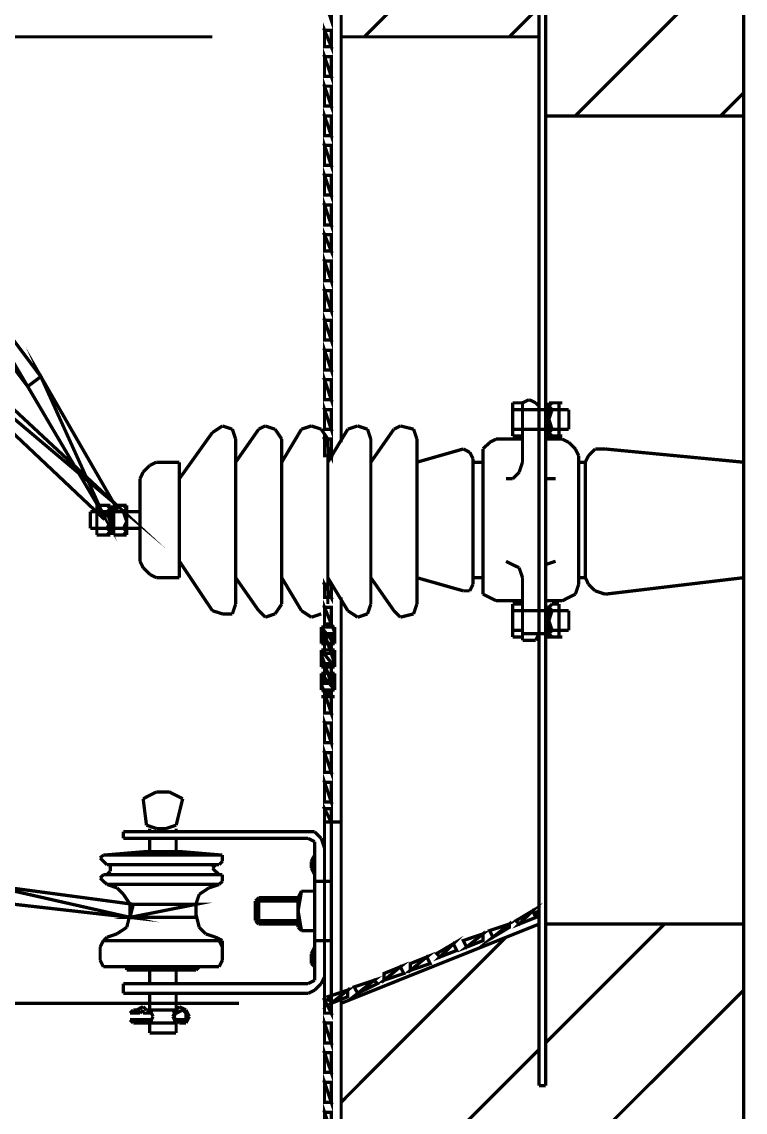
# Model space of a CAD drawing. Extents: x 0 to 210, y 0 to 297.
# Drawn here: x 60.11 to 69.41, y 255.68 to 269.69 of the extents above; entities that cross this region are included whole.
import ezdxf

# ---------------------------------------------------------------- set-up
doc = ezdxf.new("R2010")
doc.units = 0
doc.header["$MEASUREMENT"] = 0
for name, color, linetype in [('C00-00-00-BLACK', 7, 'Continuous'), ('C00-00-FF', 5, 'Continuous'), ('C00-7E-FF', 150, 'Continuous'), ('C00-FF-00', 3, 'Continuous'), ('CFF-00-00', 1, 'Continuous')]:
    doc.layers.add(name, color=color, linetype=linetype)

msp = doc.modelspace()

# ---------------------------------------------------------------- linework, layer by layer
at = {"layer": 'C00-00-00-BLACK', "const_width": 0.0423}
for points in [[(64.2112, 264.287), (64.2112, 273.783)], [(69.3843, 273.783), (69.3843, 160.605)], [(64.5086, 269.499), (66.5854, 271.577)], [(66.7551, 256.021), (66.7551, 270.56)], [(66.839, 256.021), (66.839, 270.56)], [(67.2222, 268.483), (69.3843, 270.645)], [(66.3734, 269.499), (66.7551, 269.883)], [(64.2112, 269.499), (66.7551, 269.499)], [(69.088, 268.483), (69.3843, 268.78)], [(66.839, 268.483), (69.3843, 268.483)], [(66.6267, 264.837), (66.5427, 264.796)], [(66.712, 264.796), (66.6267, 264.837)], [(66.4161, 264.796), (66.4161, 264.371)], [(66.4161, 264.796), (66.4161, 264.753)], [(66.5427, 264.796), (66.4161, 264.796)], [(66.4161, 264.796), (66.4587, 264.796)], [(66.4161, 264.753), (66.4161, 264.71)], [(66.4161, 264.71), (66.5427, 264.71)], [(66.4161, 264.71), (66.4161, 264.583)], [(66.5427, 264.796), (66.5427, 264.753)], [(66.5427, 264.796), (66.5427, 264.033)], [(66.5427, 264.71), (66.839, 264.71)], [(66.7551, 264.753), (66.712, 264.796)], [(66.839, 264.753), (66.8817, 264.753)], [(66.8817, 264.371), (66.8817, 264.796)], [(66.923, 264.796), (66.8817, 264.753)], [(66.923, 264.796), (66.8817, 264.796)], [(66.8817, 264.753), (66.923, 264.71)], [(66.923, 264.71), (66.8817, 264.583)], [(66.923, 264.796), (67.0112, 264.796)], [(66.923, 264.71), (67.0112, 264.71)], [(67.0112, 264.371), (67.0112, 264.796)], [(67.0112, 264.753), (67.0112, 264.796)], [(67.0112, 264.796), (67.0539, 264.796)], [(67.0112, 264.71), (67.0112, 264.753)], [(67.0112, 264.71), (67.1382, 264.71)], [(67.0112, 264.583), (67.0112, 264.71)], [(67.1382, 264.71), (67.1382, 264.457)], [(66.4161, 264.583), (66.4161, 264.457)], [(66.8817, 264.583), (66.923, 264.457)], [(67.0112, 264.457), (67.0112, 264.583)], [(62.556, 264.414), (62.1316, 263.821)], [(62.6854, 264.499), (62.556, 264.414)], [(62.8124, 264.457), (62.6854, 264.499)], [(62.8551, 264.33), (62.8124, 264.457)], [(63.1515, 264.457), (62.8551, 264.033)], [(63.2354, 264.499), (63.1515, 264.457)], [(63.3621, 264.457), (63.2354, 264.499)], [(63.4478, 264.33), (63.3621, 264.457)], [(63.7011, 264.457), (63.4478, 264.033)], [(63.8281, 264.499), (63.7011, 264.457)], [(63.9547, 264.457), (63.8281, 264.499)], [(64.0401, 264.33), (63.9547, 264.457)], [(64.2966, 264.457), (64.0401, 264.033)], [(64.4232, 264.499), (64.2966, 264.457)], [(64.5502, 264.457), (64.4232, 264.499)], [(64.5929, 264.33), (64.5502, 264.457)], [(64.8892, 264.457), (64.5929, 264.033)], [(64.9732, 264.499), (64.8892, 264.457)], [(65.1425, 264.457), (64.9732, 264.499)], [(65.1852, 264.33), (65.1425, 264.457)], [(66.4161, 264.457), (66.5427, 264.457)], [(66.4161, 264.457), (66.4161, 264.414)], [(66.4161, 264.414), (66.4161, 264.371)], [(66.5427, 264.457), (66.839, 264.457)], [(66.923, 264.457), (66.8817, 264.414)], [(66.8817, 264.414), (66.923, 264.371)], [(66.923, 264.457), (67.0112, 264.457)], [(67.0112, 264.457), (67.1382, 264.457)], [(67.0112, 264.414), (67.0112, 264.457)], [(67.0112, 264.371), (67.0112, 264.414)], [(62.8551, 264.33), (62.8551, 262.21)], [(63.4478, 264.33), (63.4478, 262.21)], [(64.0401, 264.33), (64.0401, 262.21)], [(64.5929, 264.33), (64.5929, 262.21)], [(65.1852, 264.33), (65.1852, 262.21)], [(66.1197, 264.287), (66.0344, 264.203)], [(66.2037, 264.33), (66.1197, 264.287)], [(66.2037, 264.33), (66.5427, 264.33)], [(66.5427, 264.371), (66.4161, 264.371)], [(66.4161, 264.371), (66.4587, 264.371)], [(66.839, 264.371), (66.8817, 264.371)], [(66.839, 264.33), (67.0539, 264.33)], [(66.923, 264.371), (66.8817, 264.371)], [(66.923, 264.371), (67.0112, 264.371)], [(67.0112, 264.371), (67.0539, 264.371)], [(67.1382, 264.287), (67.0539, 264.33)], [(67.2222, 264.203), (67.1382, 264.287)], [(65.7807, 264.203), (65.1852, 264.033)], [(65.8647, 264.16), (65.7807, 264.203)], [(65.9074, 264.075), (65.8647, 264.16)], [(66.0344, 264.203), (66.0344, 264.118)], [(66.0344, 264.118), (66.0344, 262.464)], [(67.2648, 264.118), (67.2222, 264.203)], [(67.2648, 264.118), (67.2648, 262.464)], [(67.3915, 264.118), (67.3502, 264.033)], [(67.4769, 264.203), (67.3915, 264.118)], [(67.6039, 264.203), (67.4769, 264.203)], [(69.3843, 264.033), (67.6039, 264.203)], [(61.7513, 263.991), (61.6659, 263.905)], [(61.8352, 264.033), (61.7513, 263.991)], [(62.1316, 264.033), (61.8352, 264.033)], [(62.1316, 262.549), (62.1316, 264.033)], [(65.9074, 264.075), (65.9074, 262.464)], [(66.0344, 264.033), (65.9074, 264.033)], [(66.5, 263.905), (66.5427, 264.033)], [(67.3502, 264.033), (67.2648, 264.033)], [(67.3502, 264.033), (67.3502, 262.549)], [(61.6659, 263.905), (61.6246, 263.821)], [(61.6246, 263.821), (61.6246, 262.76)], [(66.3303, 263.821), (66.4161, 263.821)], [(66.4161, 263.821), (66.5, 263.905)], [(66.839, 263.821), (66.9685, 263.821)], [(61.0704, 263.479), (61.2013, 263.479)], [(61.0704, 263.099), (61.0704, 263.479)], [(61.0704, 263.479), (61.0704, 263.438)], [(61.0704, 263.479), (61.1131, 263.479)], [(61.0704, 263.438), (61.0704, 263.396)], [(61.2856, 263.438), (61.1558, 263.353)], [(61.2856, 263.438), (61.1558, 263.353)], [(61.2429, 263.438), (61.2013, 263.479)], [(61.2013, 263.479), (61.2429, 263.479)], [(61.2013, 263.396), (61.2429, 263.438)], [(61.2429, 263.099), (61.2429, 263.479)], [(61.2856, 263.099), (61.2856, 263.479)], [(61.2856, 263.479), (61.2856, 263.438)], [(61.2856, 263.479), (61.3283, 263.479)], [(61.2856, 263.479), (61.4123, 263.479)], [(61.2856, 263.438), (61.2856, 263.396)], [(61.4549, 263.438), (61.4123, 263.479)], [(61.4123, 263.479), (61.4549, 263.479)], [(61.4123, 263.396), (61.4549, 263.438)], [(61.4549, 263.099), (61.4549, 263.479)], [(60.9865, 263.396), (60.9865, 263.183)], [(61.0704, 263.396), (60.9865, 263.396)], [(61.2013, 263.396), (61.0704, 263.396)], [(61.0704, 263.396), (61.0704, 263.269)], [(61.0704, 263.269), (61.0704, 263.183)], [(61.2429, 263.269), (61.2013, 263.396)], [(61.2013, 263.183), (61.2429, 263.269)], [(61.2856, 263.396), (61.2429, 263.396)], [(61.2856, 263.396), (61.2856, 263.269)], [(61.4123, 263.396), (61.2856, 263.396)], [(61.2856, 263.269), (61.2856, 263.183)], [(61.4549, 263.269), (61.4123, 263.396)], [(61.4123, 263.183), (61.4549, 263.269)], [(61.6246, 263.396), (61.4549, 263.396)], [(61.0704, 263.183), (60.9865, 263.183)], [(61.2013, 263.183), (61.0704, 263.183)], [(61.0704, 263.183), (61.0704, 263.142)], [(61.0704, 263.142), (61.0704, 263.099)], [(61.2429, 263.142), (61.2013, 263.183)], [(61.2013, 263.099), (61.2429, 263.142)], [(61.2856, 263.183), (61.2429, 263.183)], [(61.2856, 263.183), (61.2856, 263.142)], [(61.4123, 263.183), (61.2856, 263.183)], [(61.2856, 263.142), (61.2856, 263.099)], [(61.4549, 263.142), (61.4123, 263.183)], [(61.4123, 263.099), (61.4549, 263.142)], [(61.6246, 263.183), (61.4549, 263.183)], [(61.0704, 263.099), (61.2013, 263.099)], [(61.0704, 263.099), (61.1131, 263.099)], [(61.2013, 263.099), (61.2429, 263.099)], [(61.2856, 263.099), (61.3283, 263.099)], [(61.4123, 263.099), (61.2856, 263.099)], [(61.4549, 263.099), (61.4123, 263.099)], [(61.6246, 262.76), (61.6659, 262.676)], [(62.556, 262.125), (62.1316, 262.76)], [(66.4161, 262.717), (66.3303, 262.76)], [(66.5, 262.676), (66.4161, 262.717)], [(66.9685, 262.76), (66.839, 262.717)], [(61.6659, 262.676), (61.7513, 262.591)], [(61.7513, 262.591), (61.8352, 262.549)], [(66.5427, 262.549), (66.5, 262.676)], [(61.8352, 262.549), (62.1316, 262.549)], [(63.1515, 262.125), (62.8551, 262.549)], [(63.7011, 262.125), (63.4478, 262.549)], [(64.2966, 262.125), (64.0401, 262.549)], [(64.8892, 262.125), (64.5929, 262.549)], [(65.1852, 262.549), (65.7807, 262.38)], [(65.8647, 262.38), (65.9074, 262.464)], [(66.0344, 262.549), (65.9074, 262.549)], [(66.0344, 262.464), (66.0344, 262.337)], [(66.5427, 262.549), (66.5427, 261.787)], [(67.2222, 262.337), (67.2648, 262.464)], [(67.3502, 262.549), (67.2648, 262.549)], [(67.3502, 262.549), (67.3915, 262.464)], [(67.3915, 262.464), (67.4769, 262.38)], [(69.3843, 262.549), (67.6039, 262.337)], [(64.2112, 159.586), (64.2112, 262.295)], [(65.7807, 262.38), (65.8647, 262.38)], [(66.0344, 262.337), (66.1197, 262.295)], [(66.1197, 262.295), (66.2037, 262.252)], [(67.0539, 262.252), (67.1382, 262.295)], [(67.1382, 262.295), (67.2222, 262.337)], [(67.4769, 262.38), (67.6039, 262.337)], [(62.8124, 262.084), (62.8551, 262.21)], [(63.3621, 262.084), (63.4478, 262.21)], [(64.5502, 262.084), (64.5929, 262.21)], [(65.1425, 262.084), (65.1852, 262.21)], [(66.2037, 262.252), (66.5427, 262.252)], [(66.5427, 262.21), (66.4161, 262.21)], [(66.4161, 262.21), (66.4161, 262.168)], [(66.4161, 262.21), (66.4161, 262.168)], [(66.4161, 262.168), (66.4161, 262.125)], [(66.4161, 262.168), (66.4161, 261.787)], [(66.839, 262.252), (67.0539, 262.252)], [(66.839, 262.168), (66.8817, 262.168)], [(66.923, 262.21), (66.8817, 262.168)], [(66.923, 262.21), (66.8817, 262.168)], [(66.8817, 262.168), (66.923, 262.125)], [(66.8817, 261.787), (66.8817, 262.168)], [(67.0112, 262.21), (66.923, 262.21)], [(67.0112, 262.168), (67.0112, 262.21)], [(67.0112, 262.21), (67.0112, 262.168)], [(67.0112, 262.125), (67.0112, 262.168)], [(67.0112, 261.787), (67.0112, 262.168)], [(62.556, 262.125), (62.6854, 262.084)], [(62.6854, 262.084), (62.8124, 262.084)], [(63.1515, 262.125), (63.2354, 262.041)], [(63.2354, 262.041), (63.3621, 262.084)], [(63.7011, 262.125), (63.8281, 262.041)], [(63.8281, 262.041), (63.9547, 262.084)], [(64.2966, 262.125), (64.4232, 262.041)], [(64.4232, 262.041), (64.5502, 262.084)], [(64.8892, 262.125), (64.9732, 262.041)], [(64.9732, 262.041), (65.1425, 262.084)], [(66.4161, 262.125), (66.5427, 262.125)], [(66.4161, 262.125), (66.4161, 261.998)], [(66.4161, 261.998), (66.4161, 261.872)], [(66.5427, 262.125), (66.839, 262.125)], [(66.923, 262.125), (66.8817, 261.998)], [(66.8817, 261.998), (66.923, 261.872)], [(66.923, 262.125), (67.0112, 262.125)], [(67.0112, 262.125), (67.1382, 262.125)], [(67.0112, 261.998), (67.0112, 262.125)], [(67.0112, 261.872), (67.0112, 261.998)], [(67.1382, 262.125), (67.1382, 261.872)], [(66.4161, 261.872), (66.5427, 261.872)], [(66.4161, 261.872), (66.4161, 261.828)], [(66.923, 261.872), (66.8817, 261.828)], [(66.923, 261.872), (67.0112, 261.872)], [(67.0112, 261.872), (67.1382, 261.872)], [(67.0112, 261.828), (67.0112, 261.872)], [(66.4161, 261.828), (66.4161, 261.787)], [(66.5427, 261.787), (66.4161, 261.787)], [(66.4161, 261.787), (66.4587, 261.787)], [(66.839, 261.828), (66.5427, 261.828)], [(66.5427, 261.828), (66.5427, 261.745)], [(66.5427, 261.745), (66.6267, 261.745)], [(66.6267, 261.745), (66.712, 261.745)], [(66.712, 261.745), (66.7551, 261.828)], [(66.839, 261.787), (66.8817, 261.787)], [(66.8817, 261.828), (66.923, 261.787)], [(66.923, 261.787), (66.8817, 261.787)], [(67.0112, 261.787), (66.923, 261.787)], [(67.0112, 261.787), (67.0112, 261.828)], [(67.0112, 261.787), (67.0539, 261.787)], [(61.8352, 259.795), (61.6659, 259.709)], [(62.0049, 259.795), (61.8352, 259.795)], [(62.1743, 259.709), (62.0049, 259.795)], [(61.6659, 259.709), (61.7086, 259.369)], [(62.1743, 259.709), (62.0903, 259.369)], [(61.7086, 259.369), (61.8352, 259.326)], [(61.9622, 259.326), (62.0903, 259.369)], [(64.2112, 259.41), (63.9974, 259.41)], [(63.9974, 259.41), (63.9974, 257.123)], [(64.0842, 259.41), (64.0842, 257.123)], [(63.7854, 259.284), (61.4123, 259.284)], [(61.4123, 259.284), (61.4123, 259.199)], [(63.7854, 259.199), (61.4123, 259.199)], [(61.7513, 259.284), (61.7513, 259.326)], [(61.7513, 259.03), (61.7513, 259.199)], [(61.8352, 259.326), (61.9622, 259.326)], [(62.0903, 259.284), (62.0903, 259.326)], [(62.0903, 259.03), (62.0903, 259.199)], [(63.8708, 259.284), (63.7854, 259.284)], [(63.8708, 259.157), (63.7854, 259.199)], [(63.9547, 259.199), (63.8708, 259.284)], [(63.9974, 259.073), (63.9547, 259.199)], [(63.8708, 259.073), (63.8708, 259.157)], [(63.8708, 259.073), (63.8708, 257.419)], [(61.1558, 258.987), (61.1131, 258.945)], [(61.1131, 258.945), (61.1558, 258.903)], [(61.2013, 258.987), (61.1558, 258.987)], [(61.7086, 259.03), (61.2013, 258.987)], [(62.6428, 258.987), (61.2013, 258.987)], [(62.1316, 259.03), (61.7086, 259.03)], [(62.1316, 259.03), (62.6428, 258.987)], [(62.6854, 258.987), (62.6428, 258.987)], [(62.6854, 258.945), (62.6854, 258.987)], [(62.6854, 258.903), (62.6854, 258.945)], [(63.8708, 258.987), (63.8281, 258.903)], [(61.1558, 258.903), (61.2013, 258.86)], [(62.6428, 258.86), (61.2013, 258.86)], [(61.2429, 258.86), (61.2013, 258.86)], [(61.2013, 258.734), (61.2429, 258.776)], [(61.2429, 258.818), (61.2429, 258.86)], [(61.2429, 258.776), (61.2429, 258.818)], [(62.5972, 258.86), (62.556, 258.818)], [(62.556, 258.818), (62.5972, 258.776)], [(62.6428, 258.86), (62.5972, 258.86)], [(62.5972, 258.776), (62.6428, 258.734)], [(62.6428, 258.86), (62.6854, 258.903)], [(63.8281, 258.903), (63.8281, 258.818)], [(63.8281, 258.818), (63.8708, 258.734)], [(61.1558, 258.734), (61.1131, 258.691)], [(61.1131, 258.691), (61.1558, 258.648)], [(61.2013, 258.734), (61.1558, 258.734)], [(61.1558, 258.648), (61.2013, 258.607)], [(62.6428, 258.734), (61.2013, 258.734)], [(62.6854, 258.734), (62.6428, 258.734)], [(62.6428, 258.607), (62.6854, 258.648)], [(62.6854, 258.691), (62.6854, 258.734)], [(62.6854, 258.648), (62.6854, 258.691)], [(64.0842, 258.648), (63.8708, 258.648)], [(62.6428, 258.607), (61.2013, 258.607)], [(61.3283, 258.564), (61.2013, 258.607)], [(61.4123, 258.48), (61.3283, 258.564)], [(62.5133, 258.564), (62.3866, 258.48)], [(62.6428, 258.607), (62.5133, 258.564)], [(63.7011, 258.521), (63.6584, 258.268)], [(63.7011, 258.521), (63.6584, 258.437)], [(63.8708, 258.521), (63.7011, 258.521)], [(61.4976, 258.352), (61.4123, 258.48)], [(62.3866, 258.48), (62.3439, 258.352)], [(63.1515, 258.437), (63.1088, 258.395)], [(63.1088, 258.141), (63.1088, 258.395)], [(63.1515, 258.437), (63.6584, 258.437)], [(63.1515, 258.098), (63.1515, 258.437)], [(63.1515, 258.395), (63.6584, 258.395)], [(63.6584, 258.437), (63.6584, 258.056)], [(61.4549, 258.056), (61.4976, 258.225)], [(61.4976, 258.225), (61.4976, 258.352)], [(62.3439, 258.352), (62.3439, 258.225)], [(62.3439, 258.225), (62.3439, 258.311)], [(62.3439, 258.225), (62.3866, 258.056)], [(63.6584, 258.268), (63.7011, 258.014)], [(63.1515, 258.098), (63.1088, 258.141)], [(63.1515, 258.141), (63.6584, 258.141)], [(63.1515, 258.098), (63.6584, 258.098)], [(64.2112, 257.08), (66.7551, 258.098)], [(66.839, 256.571), (68.3659, 258.098)], [(66.839, 258.098), (69.3843, 258.098)], [(61.2013, 257.929), (61.3283, 257.972)], [(61.3283, 257.972), (61.4549, 258.056)], [(62.3866, 258.056), (62.4706, 257.972)], [(62.4706, 257.972), (62.5972, 257.929)], [(63.7011, 258.014), (63.6584, 258.056)], [(63.7011, 258.014), (63.8708, 258.014)], [(61.1558, 257.886), (61.1131, 257.802)], [(61.1558, 257.886), (61.1131, 257.802)], [(61.1131, 257.633), (61.1131, 257.802)], [(61.2013, 257.929), (61.1558, 257.886)], [(61.2429, 257.886), (61.1558, 257.886)], [(62.5972, 257.886), (61.2429, 257.886)], [(62.6854, 257.886), (62.5972, 257.929)], [(62.6428, 257.886), (62.5972, 257.886)], [(62.6854, 257.802), (62.6428, 257.886)], [(62.6854, 257.802), (62.6854, 257.886)], [(62.6854, 257.633), (62.6854, 257.802)], [(63.8708, 257.802), (63.8281, 257.718)], [(64.0842, 257.886), (63.8708, 257.886)], [(64.2112, 255.809), (66.3303, 257.929)], [(63.8281, 257.718), (63.8281, 257.59)], [(61.1131, 257.633), (61.1558, 257.549)], [(61.1558, 257.549), (61.2429, 257.549)], [(62.5972, 257.549), (61.2429, 257.549)], [(61.4549, 257.506), (61.4549, 257.549)], [(62.3439, 257.506), (62.3866, 257.549)], [(62.5972, 257.549), (62.6428, 257.549)], [(62.6428, 257.549), (62.6854, 257.633)], [(63.8281, 257.59), (63.8708, 257.549)], [(62.3439, 257.506), (61.4549, 257.506)], [(61.7513, 257.333), (61.7513, 257.506)], [(62.0903, 257.333), (62.0903, 257.506)], [(63.7854, 257.333), (63.8708, 257.376)], [(63.8708, 257.376), (63.8708, 257.419)], [(63.9547, 257.333), (63.9974, 257.419)], [(63.7854, 257.333), (61.4123, 257.333)], [(61.4123, 257.333), (61.4123, 257.207)], [(63.7854, 257.207), (63.8708, 257.249)], [(63.8708, 257.249), (63.9547, 257.333)], [(64.2112, 252.079), (69.3843, 257.249)], [(63.7854, 257.207), (61.4123, 257.207)], [(61.7513, 256.994), (61.7513, 257.207)], [(62.0903, 256.994), (62.0903, 257.207)], [(61.4976, 256.953), (61.5389, 256.994)], [(61.5819, 256.953), (61.4976, 256.953)], [(61.5819, 256.994), (61.5389, 256.994)], [(61.6659, 257.037), (61.5819, 256.994)], [(61.5819, 256.994), (61.6246, 256.994)], [(61.5819, 256.953), (61.6246, 256.953)], [(61.6659, 256.994), (61.6246, 256.953)], [(61.7086, 256.994), (61.6659, 257.037)], [(61.6659, 256.953), (61.6659, 256.994)], [(61.6659, 256.953), (61.7086, 256.953)], [(61.7513, 256.994), (61.7086, 256.994)], [(61.7086, 256.994), (61.7513, 256.994)], [(61.794, 256.953), (61.7086, 256.953)], [(61.794, 256.91), (61.7513, 256.994)], [(61.7513, 256.994), (62.0903, 256.994)], [(62.0903, 256.994), (62.0476, 256.91)], [(62.0903, 256.994), (62.0476, 256.953)], [(62.0903, 256.953), (62.0476, 256.91)], [(62.1316, 257.037), (62.0903, 256.994)], [(62.1743, 256.994), (62.0903, 256.953)], [(62.2169, 256.994), (62.1316, 257.037)], [(62.2169, 256.953), (62.1743, 256.994)], [(62.2596, 256.91), (62.2169, 256.994)], [(62.2169, 256.91), (62.2169, 256.953)], [(61.4976, 256.868), (61.5389, 256.826)], [(61.794, 256.868), (61.4976, 256.868)], [(61.7513, 256.826), (61.5389, 256.826)], [(61.7513, 256.826), (61.794, 256.91)], [(62.0903, 256.826), (61.7513, 256.826)], [(61.7513, 256.698), (61.7513, 256.826)], [(62.0476, 256.91), (62.0903, 256.826)], [(62.0903, 256.868), (62.0476, 256.91)], [(62.0476, 256.91), (62.0903, 256.91)], [(62.0476, 256.91), (62.0903, 256.91)], [(62.0903, 256.868), (62.0476, 256.868)], [(62.0903, 256.868), (62.1316, 256.826)], [(62.0903, 256.868), (62.1743, 256.868)], [(62.0903, 256.698), (62.0903, 256.826)], [(62.1316, 256.826), (62.2169, 256.826)], [(62.1743, 256.868), (62.2169, 256.868)], [(62.2169, 256.826), (62.2596, 256.91)], [(62.2169, 256.868), (62.2169, 256.91)], [(61.7513, 256.698), (62.0903, 256.698)], [(64.2112, 253.945), (66.7551, 256.487)], [(66.7551, 256.021), (66.839, 256.021)]]:
    msp.add_lwpolyline(points, dxfattribs=at)
at = {"layer": 'C00-00-FF', "const_width": 0.0423}
for points in [[(64.1269, 261.914), (63.9547, 261.914)], [(63.9547, 261.914), (64.1269, 261.702)], [(63.9547, 261.914), (64.1269, 261.702)], [(63.9547, 261.702), (63.9547, 261.914)], [(64.1269, 261.702), (64.1269, 261.914)], [(64.1269, 261.702), (63.9547, 261.702)], [(64.1269, 261.618), (63.9547, 261.618)], [(63.9547, 261.618), (64.1269, 261.403)], [(63.9547, 261.618), (64.1269, 261.403)], [(63.9547, 261.403), (63.9547, 261.618)], [(64.1269, 261.403), (64.1269, 261.618)], [(64.1269, 261.403), (63.9547, 261.403)], [(64.1269, 261.319), (63.9547, 261.319)], [(63.9547, 261.319), (64.1269, 261.107)], [(63.9547, 261.319), (64.1269, 261.107)], [(63.9547, 261.107), (63.9547, 261.319)], [(64.1269, 261.107), (64.1269, 261.319)], [(64.1269, 261.107), (63.9547, 261.107)], [(64.1269, 261.022), (63.9547, 261.022)]]:
    msp.add_lwpolyline(points, dxfattribs=at)
at = {"layer": 'C00-7E-FF', "const_width": 0.0423}
for points in [[(62.556, 269.499), (50.8497, 269.499)], [(62.8964, 257.08), (50.8497, 257.08)]]:
    msp.add_lwpolyline(points, dxfattribs=at)
at = {"layer": 'C00-FF-00', "const_width": 0.0423}
for points in [[(64.0842, 269.714), (63.9974, 269.967), (64.0842, 269.967), (64.0842, 269.714)], [(64.0842, 269.372), (63.9974, 269.584), (64.0842, 269.584), (64.0842, 269.372)], [(63.9974, 269.372), (64.0842, 269.372), (63.9974, 269.584), (63.9974, 269.372)], [(63.9974, 268.992), (64.0842, 268.992), (63.9974, 269.245), (63.9974, 268.992)], [(64.0842, 268.992), (63.9974, 269.245), (64.0842, 269.245), (64.0842, 268.992)], [(64.0842, 268.61), (63.9974, 268.865), (64.0842, 268.865), (64.0842, 268.61)], [(63.9974, 268.61), (64.0842, 268.61), (63.9974, 268.865), (63.9974, 268.61)], [(63.9974, 268.23), (64.0842, 268.23), (63.9974, 268.483), (63.9974, 268.23)], [(64.0842, 268.23), (63.9974, 268.483), (64.0842, 268.483), (64.0842, 268.23)], [(63.9974, 267.848), (64.0842, 267.848), (63.9974, 268.103), (63.9974, 267.848)], [(64.0842, 267.848), (63.9974, 268.103), (64.0842, 268.103), (64.0842, 267.848)], [(63.9974, 267.465), (64.0842, 267.465), (63.9974, 267.718), (63.9974, 267.465)], [(64.0842, 267.465), (63.9974, 267.718), (64.0842, 267.718), (64.0842, 267.465)], [(64.0842, 267.083), (63.9974, 267.338), (64.0842, 267.338), (64.0842, 267.083)], [(63.9974, 267.083), (64.0842, 267.083), (63.9974, 267.338), (63.9974, 267.083)], [(63.9974, 266.746), (64.0842, 266.746), (63.9974, 266.956), (63.9974, 266.746)], [(64.0842, 266.746), (63.9974, 266.956), (64.0842, 266.956), (64.0842, 266.746)], [(63.9974, 266.364), (64.0842, 266.364), (63.9974, 266.617), (63.9974, 266.364)], [(64.0842, 266.364), (63.9974, 266.617), (64.0842, 266.617), (64.0842, 266.364)], [(63.9974, 265.984), (64.0842, 265.984), (63.9974, 266.237), (63.9974, 265.984)], [(64.0842, 265.984), (63.9974, 266.237), (64.0842, 266.237), (64.0842, 265.984)], [(63.9974, 265.602), (64.0842, 265.602), (63.9974, 265.857), (63.9974, 265.602)], [(64.0842, 265.602), (63.9974, 265.857), (64.0842, 265.857), (64.0842, 265.602)], [(63.9974, 265.219), (64.0842, 265.219), (63.9974, 265.472), (63.9974, 265.219)], [(64.0842, 265.219), (63.9974, 265.472), (64.0842, 265.472), (64.0842, 265.219)], [(64.0842, 264.837), (63.9974, 265.092), (64.0842, 265.092), (64.0842, 264.837)], [(63.9974, 264.837), (64.0842, 264.837), (63.9974, 265.092), (63.9974, 264.837)], [(63.9974, 264.457), (64.0842, 264.457), (63.9974, 264.71), (63.9974, 264.457)], [(64.0842, 264.457), (63.9974, 264.71), (64.0842, 264.71), (64.0842, 264.457)], [(63.9974, 264.118), (64.0842, 264.118), (63.9974, 264.33), (63.9974, 264.118)], [(64.0842, 264.118), (63.9974, 264.33), (64.0842, 264.33), (64.0842, 264.118)], [(64.0842, 262.295), (63.9974, 262.464), (64.0842, 262.464), (64.0842, 262.295)], [(63.9974, 262.295), (64.0842, 262.295), (63.9974, 262.464), (63.9974, 262.295)], [(64.0842, 261.956), (63.9974, 262.168), (64.0842, 262.168), (64.0842, 261.956)], [(63.9974, 261.956), (64.0842, 261.956), (63.9974, 262.168), (63.9974, 261.956)], [(63.9974, 261.575), (64.0842, 261.575), (63.9974, 261.828), (63.9974, 261.575)], [(64.0842, 261.575), (63.9974, 261.828), (64.0842, 261.828), (64.0842, 261.575)], [(64.0842, 261.192), (63.9974, 261.445), (64.0842, 261.445), (64.0842, 261.192)], [(63.9974, 261.192), (64.0842, 261.192), (63.9974, 261.445), (63.9974, 261.192)], [(63.9974, 260.81), (64.0842, 260.81), (63.9974, 261.064), (63.9974, 260.81)], [(64.0842, 260.81), (63.9974, 261.064), (64.0842, 261.064), (64.0842, 260.81)], [(63.9974, 260.43), (64.0842, 260.43), (63.9974, 260.683), (63.9974, 260.43)], [(64.0842, 260.43), (63.9974, 260.683), (64.0842, 260.683), (64.0842, 260.43)], [(63.9974, 260.048), (64.0842, 260.048), (63.9974, 260.302), (63.9974, 260.048)], [(64.0842, 260.048), (63.9974, 260.302), (64.0842, 260.302), (64.0842, 260.048)], [(64.0842, 259.668), (63.9974, 259.921), (64.0842, 259.921), (64.0842, 259.668)], [(63.9974, 259.668), (64.0842, 259.668), (63.9974, 259.921), (63.9974, 259.668)], [(63.9974, 259.41), (64.0842, 259.41), (63.9974, 259.58), (63.9974, 259.41)], [(64.0842, 259.41), (63.9974, 259.58), (64.0842, 259.58), (64.0842, 259.41)], [(66.4587, 258.141), (66.5, 258.098), (66.6722, 258.268), (66.4587, 258.141)], [(66.5, 258.098), (66.6722, 258.268), (66.7149, 258.184), (66.5, 258.098)], [(66.1624, 257.929), (66.3734, 258.098), (66.3734, 258.056), (66.1624, 257.929)], [(66.1197, 258.014), (66.1624, 257.929), (66.3734, 258.098), (66.1197, 258.014)], [(65.8234, 257.802), (66.0344, 257.972), (66.0344, 257.886), (65.8234, 257.802)], [(65.7807, 257.886), (65.8234, 257.802), (66.0344, 257.972), (65.7807, 257.886)], [(65.4816, 257.675), (65.6537, 257.845), (65.6967, 257.759), (65.4816, 257.675)], [(65.4389, 257.718), (65.4816, 257.675), (65.6537, 257.845), (65.4389, 257.718)], [(65.1013, 257.503), (65.3122, 257.675), (65.3549, 257.59), (65.1013, 257.503)], [(65.1013, 257.59), (65.1013, 257.503), (65.3122, 257.675), (65.1013, 257.59)], [(64.7622, 257.376), (64.9732, 257.549), (65.0159, 257.463), (64.7622, 257.376)], [(64.7622, 257.463), (64.7622, 257.376), (64.9732, 257.549), (64.7622, 257.463)], [(64.4232, 257.207), (64.6356, 257.376), (64.6769, 257.333), (64.4232, 257.207)], [(64.3805, 257.291), (64.4232, 257.207), (64.6356, 257.376), (64.3805, 257.291)], [(64.0842, 257.08), (64.2966, 257.249), (64.2966, 257.164), (64.0842, 257.08)], [(64.0401, 257.164), (64.0842, 257.08), (64.2966, 257.249), (64.0401, 257.164)], [(64.0842, 256.953), (63.9974, 257.123), (64.0842, 257.123), (64.0842, 256.953)], [(63.9974, 256.953), (64.0842, 256.953), (63.9974, 257.123), (63.9974, 256.953)], [(64.0842, 256.571), (63.9974, 256.826), (64.0842, 256.826), (64.0842, 256.571)], [(63.9974, 256.571), (64.0842, 256.571), (63.9974, 256.826), (63.9974, 256.571)], [(63.9974, 256.191), (64.0842, 256.191), (63.9974, 256.445), (63.9974, 256.191)], [(64.0842, 256.191), (63.9974, 256.445), (64.0842, 256.445), (64.0842, 256.191)], [(63.9974, 255.809), (64.0842, 255.809), (63.9974, 256.064), (63.9974, 255.809)], [(64.0842, 255.809), (63.9974, 256.064), (64.0842, 256.064), (64.0842, 255.809)], [(63.9974, 255.426), (64.0842, 255.426), (63.9974, 255.68), (63.9974, 255.426)], [(64.0842, 255.426), (63.9974, 255.68), (64.0842, 255.68), (64.0842, 255.426)]]:
    msp.add_lwpolyline(points, close=True, dxfattribs=at)
at = {"layer": 'C00-FF-00'}
for points in [[(63.9974, 269.372), (64.0842, 269.372), (63.9974, 269.584), (63.9974, 269.372)], [(64.0842, 269.372), (63.9974, 269.584), (64.0842, 269.584), (64.0842, 269.372)], [(63.9974, 268.992), (64.0842, 268.992), (63.9974, 269.245), (63.9974, 268.992)], [(64.0842, 268.992), (63.9974, 269.245), (64.0842, 269.245), (64.0842, 268.992)], [(63.9974, 268.61), (64.0842, 268.61), (63.9974, 268.865), (63.9974, 268.61)], [(64.0842, 268.61), (63.9974, 268.865), (64.0842, 268.865), (64.0842, 268.61)], [(63.9974, 268.23), (64.0842, 268.23), (63.9974, 268.483), (63.9974, 268.23)], [(64.0842, 268.23), (63.9974, 268.483), (64.0842, 268.483), (64.0842, 268.23)], [(63.9974, 267.848), (64.0842, 267.848), (63.9974, 268.103), (63.9974, 267.848)], [(64.0842, 267.848), (63.9974, 268.103), (64.0842, 268.103), (64.0842, 267.848)], [(63.9974, 267.465), (64.0842, 267.465), (63.9974, 267.718), (63.9974, 267.465)], [(64.0842, 267.465), (63.9974, 267.718), (64.0842, 267.718), (64.0842, 267.465)], [(63.9974, 267.083), (64.0842, 267.083), (63.9974, 267.338), (63.9974, 267.083)], [(64.0842, 267.083), (63.9974, 267.338), (64.0842, 267.338), (64.0842, 267.083)], [(63.9974, 266.746), (64.0842, 266.746), (63.9974, 266.956), (63.9974, 266.746)], [(64.0842, 266.746), (63.9974, 266.956), (64.0842, 266.956), (64.0842, 266.746)], [(63.9974, 266.364), (64.0842, 266.364), (63.9974, 266.617), (63.9974, 266.364)], [(64.0842, 266.364), (63.9974, 266.617), (64.0842, 266.617), (64.0842, 266.364)], [(63.9974, 265.984), (64.0842, 265.984), (63.9974, 266.237), (63.9974, 265.984)], [(64.0842, 265.984), (63.9974, 266.237), (64.0842, 266.237), (64.0842, 265.984)], [(63.9974, 265.602), (64.0842, 265.602), (63.9974, 265.857), (63.9974, 265.602)], [(64.0842, 265.602), (63.9974, 265.857), (64.0842, 265.857), (64.0842, 265.602)], [(63.9974, 265.219), (64.0842, 265.219), (63.9974, 265.472), (63.9974, 265.219)], [(64.0842, 265.219), (63.9974, 265.472), (64.0842, 265.472), (64.0842, 265.219)], [(63.9974, 264.837), (64.0842, 264.837), (63.9974, 265.092), (63.9974, 264.837)], [(64.0842, 264.837), (63.9974, 265.092), (64.0842, 265.092), (64.0842, 264.837)], [(63.9974, 264.457), (64.0842, 264.457), (63.9974, 264.71), (63.9974, 264.457)], [(64.0842, 264.457), (63.9974, 264.71), (64.0842, 264.71), (64.0842, 264.457)], [(63.9974, 264.118), (64.0842, 264.118), (63.9974, 264.33), (63.9974, 264.118)], [(64.0842, 264.118), (63.9974, 264.33), (64.0842, 264.33), (64.0842, 264.118)], [(63.9974, 262.295), (64.0842, 262.295), (63.9974, 262.464), (63.9974, 262.295)], [(64.0842, 262.295), (63.9974, 262.464), (64.0842, 262.464), (64.0842, 262.295)], [(63.9974, 261.956), (64.0842, 261.956), (63.9974, 262.168), (63.9974, 261.956)], [(64.0842, 261.956), (63.9974, 262.168), (64.0842, 262.168), (64.0842, 261.956)], [(63.9974, 261.575), (64.0842, 261.575), (63.9974, 261.828), (63.9974, 261.575)], [(64.0842, 261.575), (63.9974, 261.828), (64.0842, 261.828), (64.0842, 261.575)], [(63.9974, 261.192), (64.0842, 261.192), (63.9974, 261.445), (63.9974, 261.192)], [(64.0842, 261.192), (63.9974, 261.445), (64.0842, 261.445), (64.0842, 261.192)], [(63.9974, 260.81), (64.0842, 260.81), (63.9974, 261.064), (63.9974, 260.81)], [(64.0842, 260.81), (63.9974, 261.064), (64.0842, 261.064), (64.0842, 260.81)], [(63.9974, 260.43), (64.0842, 260.43), (63.9974, 260.683), (63.9974, 260.43)], [(64.0842, 260.43), (63.9974, 260.683), (64.0842, 260.683), (64.0842, 260.43)], [(63.9974, 260.048), (64.0842, 260.048), (63.9974, 260.302), (63.9974, 260.048)], [(64.0842, 260.048), (63.9974, 260.302), (64.0842, 260.302), (64.0842, 260.048)], [(63.9974, 259.668), (64.0842, 259.668), (63.9974, 259.921), (63.9974, 259.668)], [(64.0842, 259.668), (63.9974, 259.921), (64.0842, 259.921), (64.0842, 259.668)], [(63.9974, 259.41), (64.0842, 259.41), (63.9974, 259.58), (63.9974, 259.41)], [(64.0842, 259.41), (63.9974, 259.58), (64.0842, 259.58), (64.0842, 259.41)], [(66.4587, 258.141), (66.5, 258.098), (66.6722, 258.268), (66.4587, 258.141)], [(66.5, 258.098), (66.6722, 258.268), (66.7149, 258.184), (66.5, 258.098)], [(66.1197, 258.014), (66.1624, 257.929), (66.3734, 258.098), (66.1197, 258.014)], [(66.1624, 257.929), (66.3734, 258.098), (66.3734, 258.056), (66.1624, 257.929)], [(65.7807, 257.886), (65.8234, 257.802), (66.0344, 257.972), (65.7807, 257.886)], [(65.8234, 257.802), (66.0344, 257.972), (66.0344, 257.886), (65.8234, 257.802)], [(65.4389, 257.718), (65.4816, 257.675), (65.6537, 257.845), (65.4389, 257.718)], [(65.4816, 257.675), (65.6537, 257.845), (65.6967, 257.759), (65.4816, 257.675)], [(65.1013, 257.59), (65.1013, 257.503), (65.3122, 257.675), (65.1013, 257.59)], [(65.1013, 257.503), (65.3122, 257.675), (65.3549, 257.59), (65.1013, 257.503)], [(64.7622, 257.463), (64.7622, 257.376), (64.9732, 257.549), (64.7622, 257.463)], [(64.7622, 257.376), (64.9732, 257.549), (65.0159, 257.463), (64.7622, 257.376)], [(64.3805, 257.291), (64.4232, 257.207), (64.6356, 257.376), (64.3805, 257.291)], [(64.4232, 257.207), (64.6356, 257.376), (64.6769, 257.333), (64.4232, 257.207)], [(63.9974, 256.953), (64.0842, 256.953), (63.9974, 257.123), (63.9974, 256.953)], [(64.0842, 256.953), (63.9974, 257.123), (64.0842, 257.123), (64.0842, 256.953)], [(64.0401, 257.164), (64.0842, 257.08), (64.2966, 257.249), (64.0401, 257.164)], [(64.0842, 257.08), (64.2966, 257.249), (64.2966, 257.164), (64.0842, 257.08)], [(63.9974, 256.571), (64.0842, 256.571), (63.9974, 256.826), (63.9974, 256.571)], [(64.0842, 256.571), (63.9974, 256.826), (64.0842, 256.826), (64.0842, 256.571)], [(63.9974, 256.191), (64.0842, 256.191), (63.9974, 256.445), (63.9974, 256.191)], [(64.0842, 256.191), (63.9974, 256.445), (64.0842, 256.445), (64.0842, 256.191)], [(63.9974, 255.809), (64.0842, 255.809), (63.9974, 256.064), (63.9974, 255.809)], [(64.0842, 255.809), (63.9974, 256.064), (64.0842, 256.064), (64.0842, 255.809)]]:
    msp.add_lwpolyline(points, close=True, dxfattribs=at)
at = {"layer": 'C00-FF-00', "const_width": 0.0423}
for points in [[(63.9974, 262.464), (64.0842, 262.464)], [(66.712, 258.268), (66.7551, 258.184)], [(63.9974, 257.123), (64.0842, 257.123)]]:
    msp.add_lwpolyline(points, dxfattribs=at)
at = {"layer": 'CFF-00-00', "const_width": 0.0423}
for points in [[(60.3511, 265.133), (60.1818, 265.006), (59.206, 266.66), (60.3511, 265.133)], [(58.1021, 266.194), (61.3283, 263.479), (61.1558, 263.31), (58.1021, 266.194)], [(60.1818, 265.006), (59.206, 266.66), (59.0367, 266.533), (60.1818, 265.006)], [(58.2291, 266.364), (58.1021, 266.194), (61.3283, 263.479), (58.2291, 266.364)], [(61.3283, 263.438), (61.1558, 263.353), (60.3511, 265.133), (61.3283, 263.438)], [(61.1558, 263.353), (60.3511, 265.133), (60.1818, 265.006), (61.1558, 263.353)], [(59.629, 258.607), (61.4976, 258.184), (61.5389, 258.352), (59.629, 258.607)], [(59.629, 258.395), (59.629, 258.607), (61.4976, 258.184), (59.629, 258.395)], [(62.3439, 258.184), (62.3439, 258.352), (61.4976, 258.184), (62.3439, 258.184)], [(62.3439, 258.352), (61.4976, 258.184), (61.5389, 258.352), (62.3439, 258.352)]]:
    msp.add_lwpolyline(points, close=True, dxfattribs=at)
at = {"layer": 'CFF-00-00'}
for points in [[(60.1818, 265.006), (59.206, 266.66), (59.0367, 266.533), (60.1818, 265.006)], [(60.3511, 265.133), (60.1818, 265.006), (59.206, 266.66), (60.3511, 265.133)], [(58.2291, 266.364), (58.1021, 266.194), (61.3283, 263.479), (58.2291, 266.364)], [(58.1021, 266.194), (61.3283, 263.479), (61.1558, 263.31), (58.1021, 266.194)], [(61.1558, 263.353), (60.3511, 265.133), (60.1818, 265.006), (61.1558, 263.353)], [(61.3283, 263.438), (61.1558, 263.353), (60.3511, 265.133), (61.3283, 263.438)], [(59.629, 258.395), (59.629, 258.607), (61.4976, 258.184), (59.629, 258.395)], [(59.629, 258.607), (61.4976, 258.184), (61.5389, 258.352), (59.629, 258.607)], [(62.3439, 258.184), (62.3439, 258.352), (61.4976, 258.184), (62.3439, 258.184)], [(62.3439, 258.352), (61.4976, 258.184), (61.5389, 258.352), (62.3439, 258.352)]]:
    msp.add_lwpolyline(points, close=True, dxfattribs=at)

doc.saveas('drawing.dxf')
